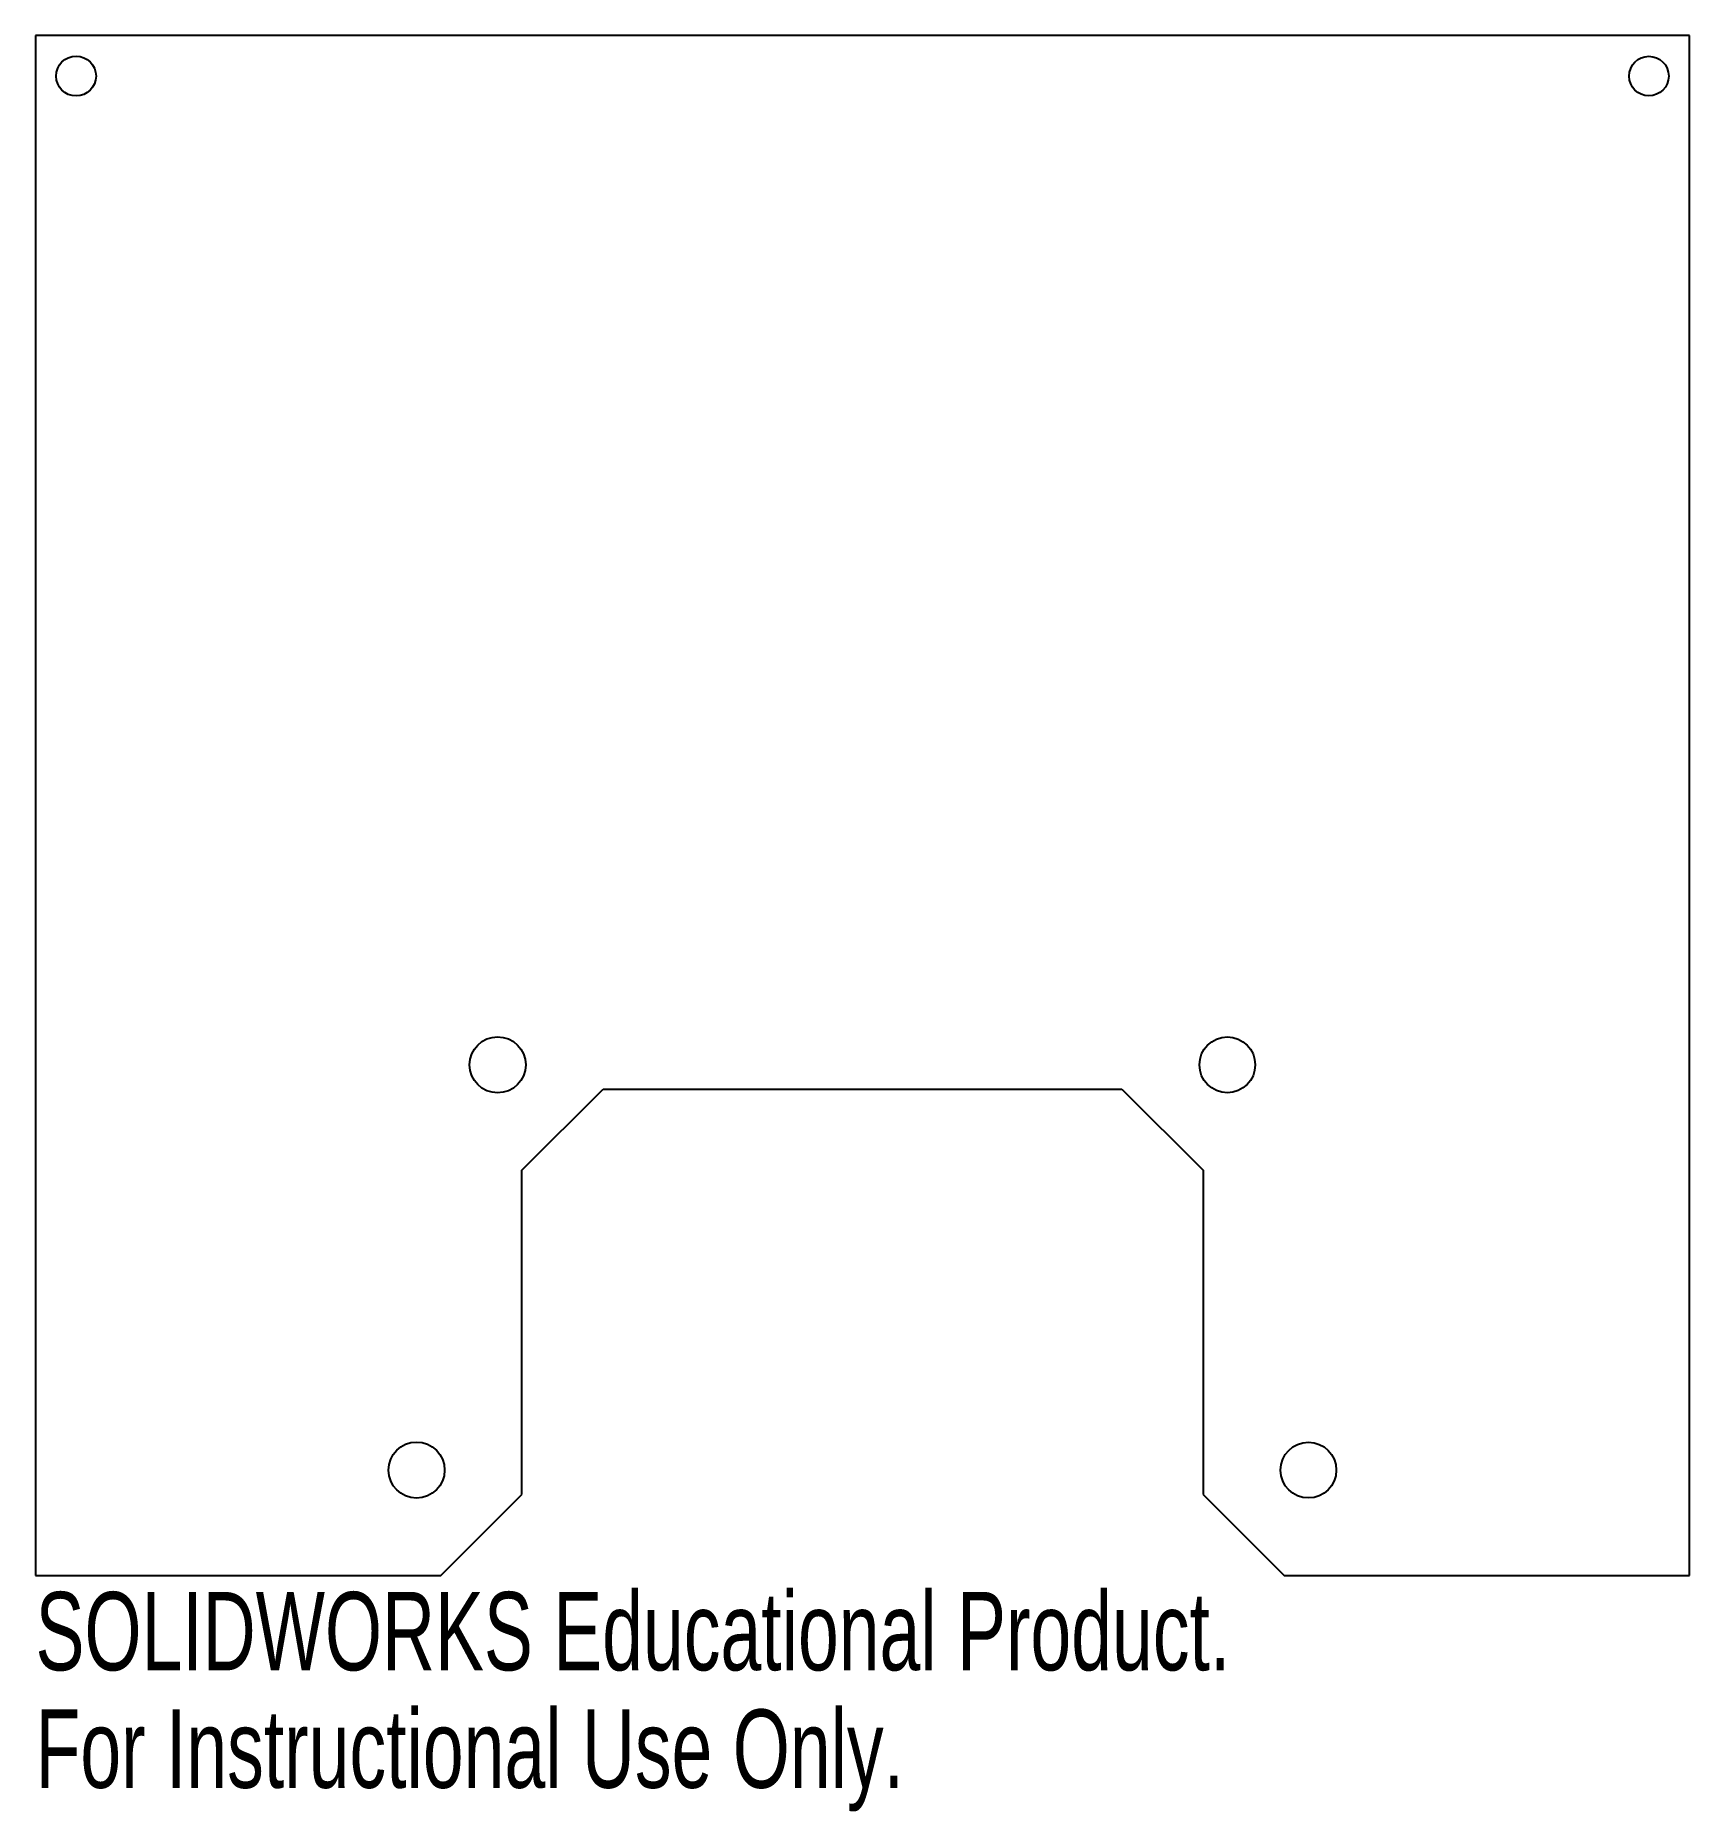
# Model space of a CAD drawing. Header units: millimetres. Extents: x 110 to 212, y 57 to 167.
import ezdxf

# ---------------------------------------------------------------- set-up
doc = ezdxf.new("R2010")
doc.units = ezdxf.units.MM
doc.styles.add('SLDTEXTSTYLE0', font='TXT', dxfattribs={"width": 0.7})

msp = doc.modelspace()

# ---------------------------------------------------------------- linework, layer by layer
at = {"color": 7, "linetype": 'Continuous', "lineweight": 25}
for p, q in [((212, 167), (110, 167)), ((110, 167), (110, 72)), ((212, 72), (212, 167)), ((140, 97), (145, 102)), ((145, 102), (177, 102)), ((177, 102), (182, 97)), ((140, 77), (140, 97)), ((182, 97), (182, 77)), ((135, 72), (140, 77)), ((182, 77), (187, 72)), ((110, 72), (135, 72)), ((187, 72), (212, 72))]:
    msp.add_line(p, q, dxfattribs=at)
for centre, radius in [((112.5, 164.5), 1.23), ((209.5, 164.5), 1.22), ((138.5, 103.5), 1.73), ((183.5, 103.5), 1.72), ((133.5, 78.5), 1.73), ((188.5, 78.5), 1.72)]:
    msp.add_circle(centre, radius, dxfattribs=at)

# ---------------------------------------------------------------- texts
at = {"color": 7, "linetype": 'Continuous', "char_height": 4.8336, "attachment_point": 1, "style": 'SLDTEXTSTYLE0'}
for s, insert in [('SOLIDWORKS Educational Product.', (110, 70.98)), ('For Instructional Use Only.', (110, 63.73))]:
    msp.add_mtext(s, dxfattribs=dict(at, insert=insert))

doc.saveas('drawing.dxf')
